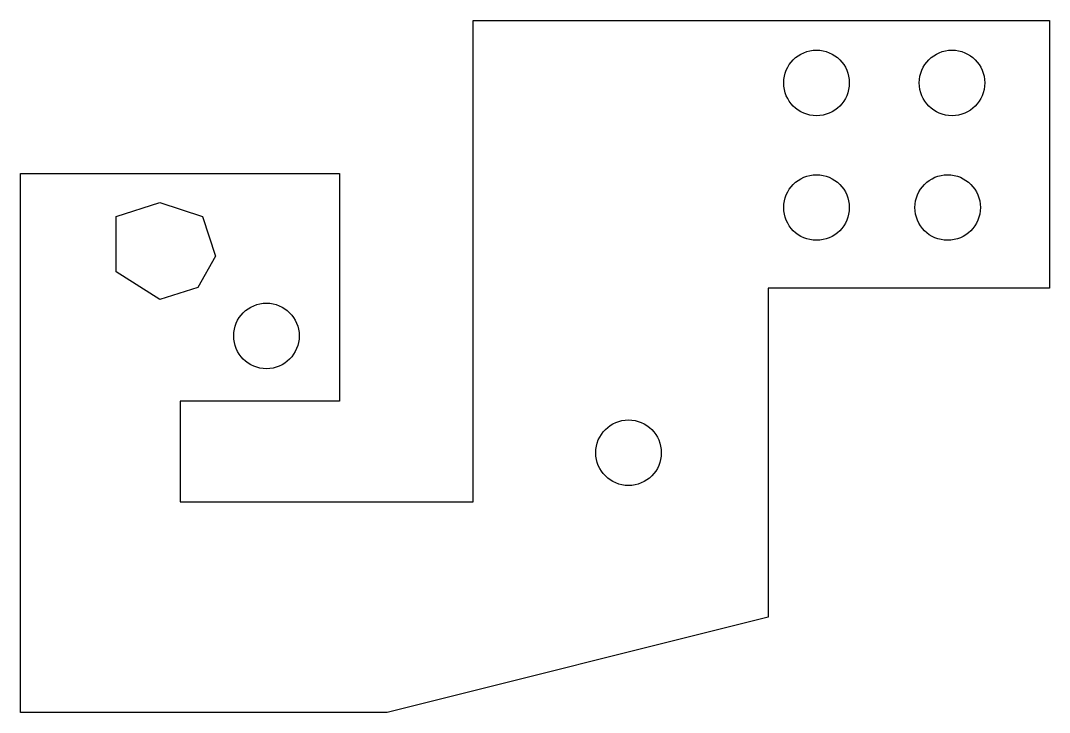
# Model space of a CAD drawing. Header units: millimetres. Extents: x 61 to 144.1, y -22 to 33.9.
import ezdxf

# ---------------------------------------------------------------- set-up
doc = ezdxf.new("R2010")
doc.units = ezdxf.units.MM
doc.layers.get('0').update_dxf_attribs({"linetype": 'CONTINUOUS'})

msp = doc.modelspace()

# ---------------------------------------------------------------- linework, layer by layer
for points in [[(144.141, 33.919), (144.141, 12.281), (121.399, 12.281), (121.399, -14.294), (90.615, -21.992), (60.978, -21.992), (60.978, 21.554), (86.764, 21.554), (86.764, 3.151), (73.871, 3.151), (73.871, -4.98), (97.57, -4.98), (97.57, 33.919)], [(76.723, 14.884), (75.313, 12.353), (72.23, 11.379), (68.695, 13.618), (68.695, 18.087), (72.23, 19.205), (75.675, 18.087)]]:
    msp.add_lwpolyline(points, close=True)
for centre in [(125.314, 28.881), (136.267, 28.881), (125.314, 18.811), (135.914, 18.811), (80.853, 8.437), (110.12, -1.007)]:
    msp.add_circle(centre, 2.65)

doc.saveas('drawing.dxf')
